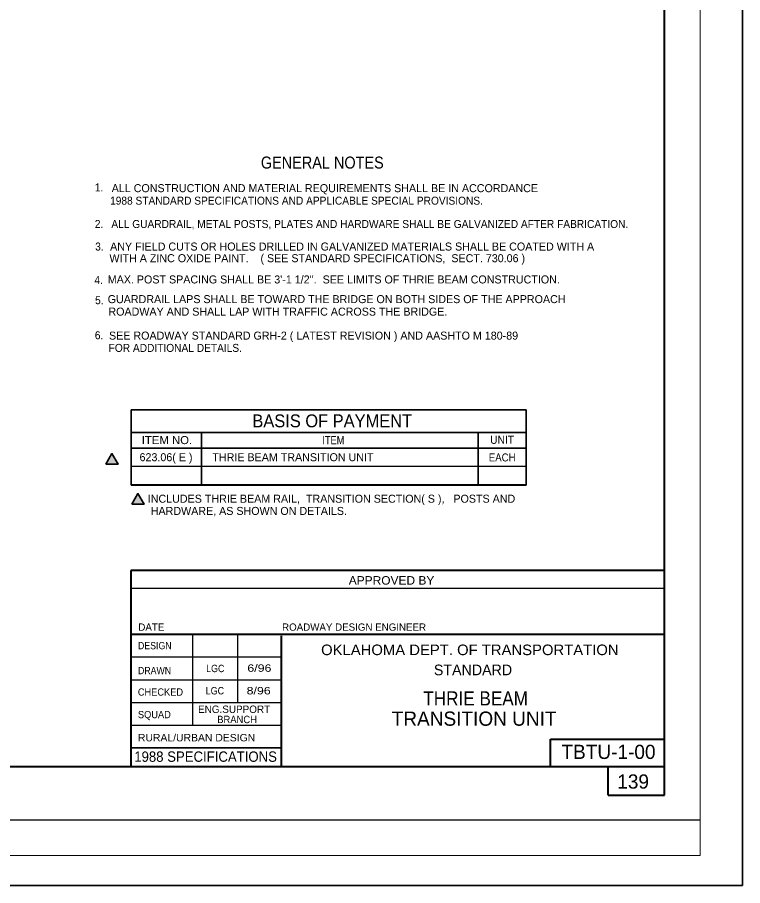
# Model space of a CAD drawing. Extents: x 650 to 1056, y -89 to 184.
# Drawn here: x 954.3 to 1056.3, y -89 to 33.1 of the extents above; entities that cross this region are included whole.
import ezdxf
from ezdxf.enums import TextEntityAlignment as Align

# ---------------------------------------------------------------- set-up
doc = ezdxf.new("R2010")
doc.units = 0
doc.header["$LTSCALE"] = 0.47
doc.layers.add('1', color=7, linetype='Continuous', lineweight=25)
doc.layers.add('25', color=7, linetype='Continuous', lineweight=40)

msp = doc.modelspace()

# ---------------------------------------------------------------- hatches: boundary and pattern name
at = {"layer": '1'}
for points in [[(966.732, -29.7322), (967.59, -28.2295), (968.4622, -29.7239)], [(970.3785, -35.3492), (971.2365, -33.8467), (972.1087, -35.341)]]:
    msp.add_hatch(color=256, dxfattribs=at).paths.add_polyline_path(points)

# ---------------------------------------------------------------- linework, layer by layer
at = {"layer": '1', "lineweight": 13}
for p, q in [((1050.2743, -84.7214), (1050.2743, 145.2877)), ((690.2597, -84.7214), (1050.2743, -84.7214))]:
    msp.add_line(p, q, dxfattribs=at)
at = {"layer": '1', "lineweight": 40}
for p, q in [((1045.2738, -76.2804), (1045.2738, 132.7877)), ((720.2609, -72.2207), (1045.2738, -72.2207))]:
    msp.add_line(p, q, dxfattribs=at)
at = {"layer": '1', "lineweight": 35}
for p, q in [((970.2375, -25.2707), (1025.8522, -25.2707)), ((980.1969, -32.6597), (980.1969, -25.3758)), ((1019.0786, -32.6597), (1019.0786, -25.27)), ((970.3113, -27.4837), (1025.8125, -27.4837))]:
    msp.add_line(p, q, dxfattribs=at)
at = {"layer": '1'}
for p, q in [((970.3113, -29.992), (1025.8125, -29.992)), ((970.3852, -32.5739), (1025.8522, -32.5739)), ((705.2604, -79.7209), (1050.2743, -79.7209))]:
    msp.add_line(p, q, dxfattribs=at)
at = {"layer": '1', "lineweight": 35}
for points in [[(1056.2537, -88.9812), (686.1437, -88.9812), (686.1437, 184.0842), (1056.2537, 184.0842)], [(970.3113, -32.6597), (1025.8125, -32.6597), (1025.8125, -22.09), (970.3113, -22.09)], [(966.732, -29.7322), (967.59, -28.2295), (968.4622, -29.7239)], [(970.3785, -35.3492), (971.2365, -33.8467), (972.1087, -35.341)]]:
    msp.add_lwpolyline(points, close=True, dxfattribs=at)
at = {"layer": '25'}
for p, q in [((970.2462, -44.6581), (970.2462, -72.2207)), ((1045.2738, -44.6581), (970.2462, -44.6581)), ((970.2462, -53.6373), (1045.2738, -53.6373)), ((991.3997, -53.8678), (991.3997, -72.2207)), ((1029.2397, -68.3688), (1045.2738, -68.3688)), ((1029.2397, -72.2207), (1029.2397, -68.3688)), ((1037.342, -76.2804), (1037.342, -72.2207)), ((1037.342, -76.2804), (1045.2738, -76.2804))]:
    msp.add_line(p, q, dxfattribs=at)
at = {"layer": '25', "lineweight": 25}
for p, q in [((970.2563, -47.1527), (1045.2738, -47.1527)), ((978.9072, -53.6055), (978.9072, -66.3753)), ((985.2208, -53.6373), (985.2208, -63.2148)), ((970.2563, -56.8302), (991.4062, -56.8302)), ((970.2563, -60.0225), (991.4062, -60.0225)), ((970.2563, -63.2148), (991.3855, -63.2148)), ((970.2563, -66.4079), (991.3855, -66.4079))]:
    msp.add_line(p, q, dxfattribs=at)
at = {"layer": '25', "lineweight": 35}
msp.add_line((970.2563, -69.6003), (991.4021, -69.6003), dxfattribs=at)

# ---------------------------------------------------------------- texts
at = {"layer": '1'}
for s, height, width, p in [('GENERAL NOTES', 1.688, 0.9, (988.5291, 11.8525)), ('1.', 1.125, 0.95, (965.1872, 8.6362)), ('1988 STANDARD SPECIFICATIONS AND APPLICABLE SPECIAL PROVISIONS.', 1.125, 0.95, (967.3292, 6.7769)), ('2.', 1.125, 0.95, (965.1872, 3.5057)), ('ALL GUARDRAIL, METAL POSTS, PLATES AND HARDWARE SHALL BE GALVANIZED AFTER FABRICATION.', 1.125, 0.95, (967.5092, 3.4945)), ('3.', 1.125, 0.95, (965.2371, 0.3272)), ('4.', 1.125, 0.95, (965.1253, -4.3877)), ('5.', 1.125, 0.95, (965.2228, -7.2197)), ('6.', 1.125, 0.95, (965.1872, -12.1502)), ('FOR ADDITIONAL DETAILS.', 1.125, 0.95, (967.1274, -13.9269)), ('BASIS OF PAYMENT', 1.818, 0.95, (987.3345, -24.5332)), ('ITEM NO.', 1.136, 1.05, (971.7817, -26.8938)), ('ITEM', 1.136, 0.85, (997.1775, -26.9057)), ('UNIT', 1.136, 0.95, (1020.7571, -26.8507)), ('EACH', 1.125, 0.9, (1020.5715, -29.3305)), ('THRIE BEAM', 2, 0.9, (1011.3646, -63.6496))]:
    msp.add_text(s, height=height, dxfattribs=dict(at, width=width)).set_placement(p)
for s, height, p in [('ALL CONSTRUCTION AND MATERIAL REQUIREMENTS SHALL BE IN ACCORDANCE ', 1.125, (967.5572, 8.5349)), ('ANY FIELD CUTS OR HOLES DRILLED IN GALVANIZED MATERIALS SHALL BE COATED WITH A ', 1.125, (967.3374, 0.3272)), ('WITH A ZINC OXIDE PAINT.    ( SEE STANDARD SPECIFICATIONS,  SECT. 730.06 ) ', 1.125, (967.2418, -1.3157)), ("MAX. POST SPACING SHALL BE 3'-1 1/2''.  SEE LIMITS OF THRIE BEAM CONSTRUCTION.", 1.125, (967.0037, -4.3018)), ('GUARDRAIL LAPS SHALL BE TOWARD THE BRIDGE ON BOTH SIDES OF THE APPROACH ', 1.125, (966.9939, -7.0689)), ('ROADWAY AND SHALL LAP WITH TRAFFIC ACROSS THE BRIDGE.', 1.125, (967.0993, -8.8269)), ('SEE ROADWAY STANDARD GRH-2 ( LATEST REVISION ) AND AASHTO M 180-89 ', 1.125, (967.1818, -12.1982)), ('623.06( E )', 1.125, (971.4747, -29.2983)), ('THRIE BEAM TRANSITION UNIT', 1.125, (981.7143, -29.2983)), ('INCLUDES THRIE BEAM RAIL,  TRANSITION SECTION( S ),   POSTS AND ', 1.125, (972.6307, -35.1347)), (' HARDWARE, AS SHOWN ON DETAILS.', 1.125, (972.6307, -36.8522)), ('TRANSITION UNIT', 2, (1006.9182, -66.5007))]:
    msp.add_text(s, height=height, dxfattribs=at).set_placement(p)
at = {"layer": '25'}
for s, height, width, p in [('APPROVED BY', 1.195, 1.05, (1000.8852, -46.654)), ('DESIGN', 1.024, 0.9, (971.2537, -55.7428)), ('OKLAHOMA DEPT. OF TRANSPORTATION', 1.485, 1.05, (996.9944, -56.568)), ('DRAWN', 1.024, 0.9, (971.2537, -59.2542)), ('LGC', 1.041, 0.9, (980.8302, -58.9617)), ('6/96', 1.041, 1.25, (986.6257, -58.9112)), ('LGC', 1.041, 0.9, (980.7797, -62.0932)), ('8/96', 1.041, 1.25, (986.5249, -62.0932)), ('CHECKED', 1.024, 0.95, (971.2338, -62.2673)), ('SQUAD', 1.024, 0.95, (971.2445, -65.4394)), ('BRANCH', 1.041, 0.95, (982.3923, -66.1339)), ('RURAL/URBAN DESIGN', 1.041, 1.05, (971.2445, -68.6928))]:
    msp.add_text(s, height=height, dxfattribs=dict(at, width=width)).set_placement(p)
for s, height, p in [('DATE', 1.024, (971.3042, -53.1367)), ('ROADWAY DESIGN ENGINEER', 1.024, (991.5109, -53.1367)), ('STANDARD', 1.496, (1012.8493, -59.3947)), ('ENG.SUPPORT', 1.041, (979.7007, -64.6994)), ('TBTU-1-00', 2, (1030.7812, -71.1695)), ('139', 2, (1038.6298, -75.3386))]:
    msp.add_text(s, height=height, dxfattribs=at).set_placement(p)
at = {"layer": '25', "width": 0.95}
msp.add_text('1988 SPECIFICATIONS', height=1.457, dxfattribs=at).set_placement((980.7582, -71.5694), align=Align.CENTER)

doc.saveas('drawing.dxf')
